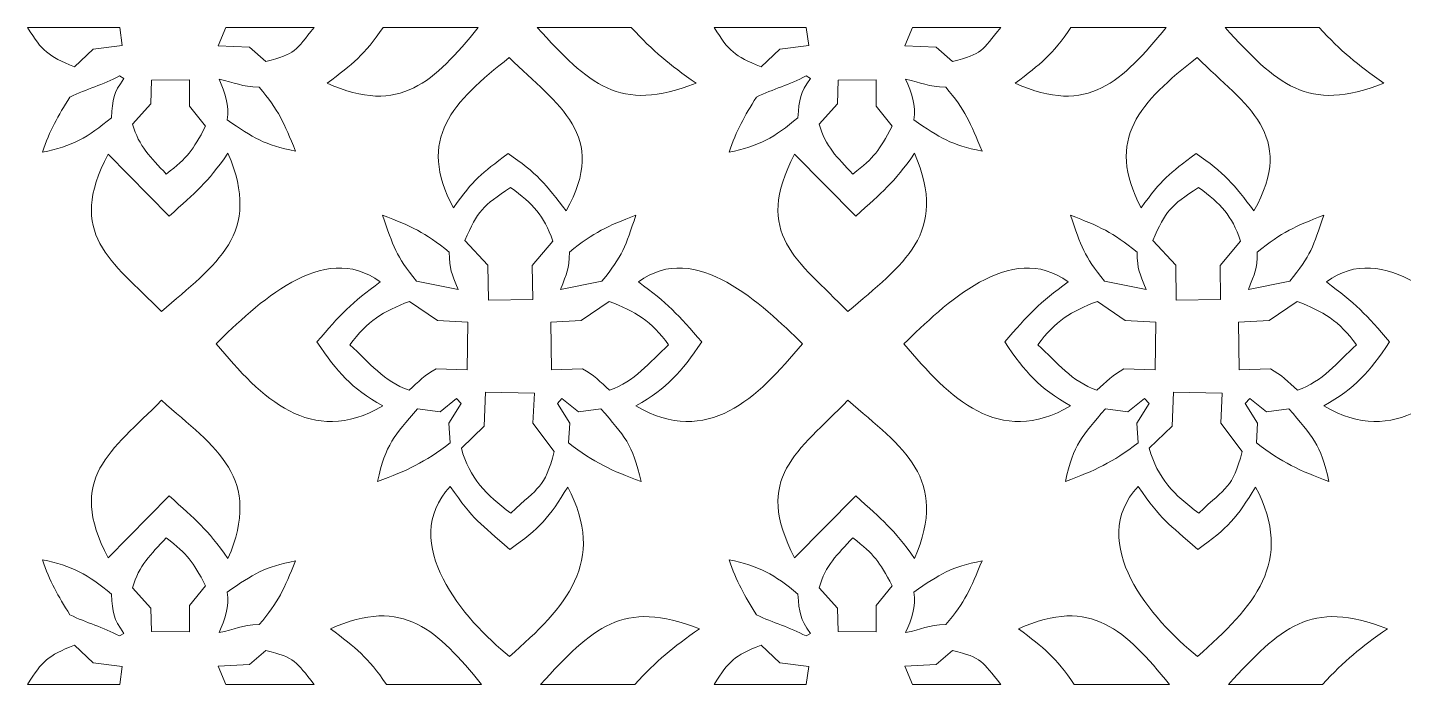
# Model space of a CAD drawing. Header units: centimetres. Extents: x 24.9 to 68.4, y -22.3 to -12.3.
# Drawn here: x 24.91 to 45.85, y -22.33 to -12.33 of the extents above; entities that cross this region are included whole.
import ezdxf

# ---------------------------------------------------------------- set-up
doc = ezdxf.new("R2010")
doc.units = ezdxf.units.CM
doc.header["$MEASUREMENT"] = 0
doc.layers.add('Katman 1', color=7, linetype='Continuous')

msp = doc.modelspace()

# ---------------------------------------------------------------- linework, layer by layer
at = {"layer": 'Katman 1', "color": 250, "lineweight": 20}
for points, knots in [([(24.90828, -12.33046), (24.90828, -12.33046), (26.31134, -12.33046), (26.31134, -12.33046), (26.31134, -12.33046), (26.35073, -12.60189), (26.35073, -12.60189), (26.35073, -12.60189), (25.90839, -12.65939), (25.90839, -12.65939), (25.90839, -12.65939), (25.62261, -12.92995), (25.62261, -12.92995), (25.21074, -12.75846), (25.13812, -12.69652), (24.90828, -12.33046)], [0, 0, 0, 0, 0.2, 0.2, 0.2, 0.4, 0.4, 0.4, 0.6, 0.6, 0.6, 0.8, 0.8, 0.8, 1, 1, 1, 1]), ([(27.92722, -12.33046), (27.92722, -12.33046), (27.81205, -12.60708), (27.81205, -12.60708), (27.81205, -12.60708), (28.28694, -12.63166), (28.28694, -12.63166), (28.28694, -12.63166), (28.53622, -12.84727), (28.53622, -12.84727), (28.99469, -12.73418), (28.98375, -12.68322), (29.27213, -12.33046), (29.27213, -12.33046), (27.92722, -12.33046), (27.92722, -12.33046)], [0, 0, 0, 0, 0.2, 0.2, 0.2, 0.4, 0.4, 0.4, 0.6, 0.6, 0.6, 0.8, 0.8, 0.8, 1, 1, 1, 1]), ([(30.31898, -12.33272), (30.31898, -12.33272), (31.76707, -12.33046), (31.76707, -12.33046), (31.09707, -13.1473), (30.58503, -13.68322), (29.46882, -13.17687), (29.86033, -12.88921), (30.03286, -12.74374), (30.31898, -12.33272)], [0, 0, 0, 0, 0.33333333, 0.33333333, 0.33333333, 0.66666667, 0.66666667, 0.66666667, 1, 1, 1, 1]), ([(32.66488, -12.33046), (32.66488, -12.33046), (34.09707, -12.33046), (34.09707, -12.33046), (34.43374, -12.69756), (34.67205, -12.88972), (35.08283, -13.18008), (33.90585, -13.64053), (33.45617, -13.19118), (32.66488, -12.33046)], [0, 0, 0, 0, 0.33333333, 0.33333333, 0.33333333, 0.66666667, 0.66666667, 0.66666667, 1, 1, 1, 1]), ([(35.35686, -12.33046), (35.35686, -12.33046), (36.75992, -12.33046), (36.75992, -12.33046), (36.75992, -12.33046), (36.79931, -12.60189), (36.79931, -12.60189), (36.79931, -12.60189), (36.35697, -12.65939), (36.35697, -12.65939), (36.35697, -12.65939), (36.07119, -12.92995), (36.07119, -12.92995), (35.65932, -12.75846), (35.5867, -12.69652), (35.35686, -12.33046)], [0, 0, 0, 0, 0.2, 0.2, 0.2, 0.4, 0.4, 0.4, 0.6, 0.6, 0.6, 0.8, 0.8, 0.8, 1, 1, 1, 1]), ([(38.3758, -12.33046), (38.3758, -12.33046), (38.26063, -12.60708), (38.26063, -12.60708), (38.26063, -12.60708), (38.73552, -12.63166), (38.73552, -12.63166), (38.73552, -12.63166), (38.9848, -12.84727), (38.9848, -12.84727), (39.44327, -12.73418), (39.43233, -12.68322), (39.72071, -12.33046), (39.72071, -12.33046), (38.3758, -12.33046), (38.3758, -12.33046)], [0, 0, 0, 0, 0.2, 0.2, 0.2, 0.4, 0.4, 0.4, 0.6, 0.6, 0.6, 0.8, 0.8, 0.8, 1, 1, 1, 1]), ([(40.78756, -12.33272), (40.78756, -12.33272), (42.23565, -12.33046), (42.23565, -12.33046), (41.56565, -13.1473), (41.05361, -13.68322), (39.9374, -13.17687), (40.32891, -12.88921), (40.50144, -12.74374), (40.78756, -12.33272)], [0, 0, 0, 0, 0.33333333, 0.33333333, 0.33333333, 0.66666667, 0.66666667, 0.66666667, 1, 1, 1, 1]), ([(43.13346, -12.33046), (43.13346, -12.33046), (44.56565, -12.33046), (44.56565, -12.33046), (44.90232, -12.69756), (45.14063, -12.88972), (45.55141, -13.18008), (44.37443, -13.64053), (43.92475, -13.19118), (43.13346, -12.33046)], [0, 0, 0, 0, 0.33333333, 0.33333333, 0.33333333, 0.66666667, 0.66666667, 0.66666667, 1, 1, 1, 1]), ([(31.38887, -15.0741), (31.70055, -14.63851), (31.80636, -14.55977), (32.22335, -14.25018), (32.65194, -14.53273), (32.80238, -14.72797), (33.10426, -15.12102), (33.75614, -13.96375), (32.98694, -13.52172), (32.24012, -12.78914), (31.37477, -13.46115), (30.82625, -14.03056), (31.38887, -15.0741)], [0, 0, 0, 0, 0.25, 0.25, 0.25, 0.5, 0.5, 0.5, 0.75, 0.75, 0.75, 1, 1, 1, 1]), ([(41.85745, -15.0741), (42.16913, -14.63851), (42.27494, -14.55977), (42.69193, -14.25018), (43.12052, -14.53273), (43.27096, -14.72797), (43.57284, -15.12102), (44.22472, -13.96375), (43.45552, -13.52172), (42.7087, -12.78914), (41.84335, -13.46115), (41.29483, -14.03056), (41.85745, -15.0741)], [0, 0, 0, 0, 0.25, 0.25, 0.25, 0.5, 0.5, 0.5, 0.75, 0.75, 0.75, 1, 1, 1, 1]), ([(26.30706, -13.06803), (26.30706, -13.06803), (26.37622, -13.10501), (26.37622, -13.10501), (26.21113, -13.33854), (26.20512, -13.41263), (26.18439, -13.70493), (25.83029, -14.00169), (25.58439, -14.14015), (25.13515, -14.22876), (25.24533, -13.89801), (25.37371, -13.67929), (25.55277, -13.38945), (25.80762, -13.26523), (26.05775, -13.20341), (26.30706, -13.06803)], [0, 0, 0, 0, 0.2, 0.2, 0.2, 0.4, 0.4, 0.4, 0.6, 0.6, 0.6, 0.8, 0.8, 0.8, 1, 1, 1, 1]), ([(26.79641, -13.13404), (26.79641, -13.13404), (26.78658, -13.49337), (26.78658, -13.49337), (26.78658, -13.49337), (26.50626, -13.80144), (26.50626, -13.80144), (26.60459, -14.14245), (26.77935, -14.30629), (27.02049, -14.561), (27.354, -14.29818), (27.41454, -14.21482), (27.61929, -13.83188), (27.61929, -13.83188), (27.37228, -13.5292), (27.37228, -13.5292), (27.37228, -13.5292), (27.37581, -13.12948), (27.37581, -13.12948), (27.37581, -13.12948), (26.79641, -13.13404), (26.79641, -13.13404)], [0, 0, 0, 0, 0.14285714, 0.14285714, 0.14285714, 0.28571429, 0.28571429, 0.28571429, 0.42857143, 0.42857143, 0.42857143, 0.57142857, 0.57142857, 0.57142857, 0.71428571, 0.71428571, 0.71428571, 0.85714286, 0.85714286, 0.85714286, 1, 1, 1, 1]), ([(27.82299, -13.11828), (27.91526, -13.32479), (27.98513, -13.50905), (27.94643, -13.73558), (28.34883, -14.01306), (28.51316, -14.11723), (28.98588, -14.21131), (28.81029, -13.7826), (28.73202, -13.58938), (28.43359, -13.24022), (28.15771, -13.23267), (28.0684, -13.16854), (27.82299, -13.11828)], [0, 0, 0, 0, 0.25, 0.25, 0.25, 0.5, 0.5, 0.5, 0.75, 0.75, 0.75, 1, 1, 1, 1]), ([(36.75564, -13.06803), (36.75564, -13.06803), (36.8248, -13.10501), (36.8248, -13.10501), (36.65971, -13.33854), (36.6537, -13.41263), (36.63297, -13.70493), (36.27887, -14.00169), (36.03297, -14.14015), (35.58373, -14.22876), (35.69391, -13.89801), (35.82229, -13.67929), (36.00135, -13.38945), (36.2562, -13.26523), (36.50633, -13.20341), (36.75564, -13.06803)], [0, 0, 0, 0, 0.2, 0.2, 0.2, 0.4, 0.4, 0.4, 0.6, 0.6, 0.6, 0.8, 0.8, 0.8, 1, 1, 1, 1]), ([(37.24499, -13.13404), (37.24499, -13.13404), (37.23516, -13.49337), (37.23516, -13.49337), (37.23516, -13.49337), (36.95484, -13.80144), (36.95484, -13.80144), (37.05317, -14.14245), (37.22793, -14.30629), (37.46907, -14.561), (37.80258, -14.29818), (37.86312, -14.21482), (38.06787, -13.83188), (38.06787, -13.83188), (37.82086, -13.5292), (37.82086, -13.5292), (37.82086, -13.5292), (37.82439, -13.12948), (37.82439, -13.12948), (37.82439, -13.12948), (37.24499, -13.13404), (37.24499, -13.13404)], [0, 0, 0, 0, 0.14285714, 0.14285714, 0.14285714, 0.28571429, 0.28571429, 0.28571429, 0.42857143, 0.42857143, 0.42857143, 0.57142857, 0.57142857, 0.57142857, 0.71428571, 0.71428571, 0.71428571, 0.85714286, 0.85714286, 0.85714286, 1, 1, 1, 1]), ([(38.27157, -13.11828), (38.36384, -13.32479), (38.43371, -13.50905), (38.39501, -13.73558), (38.79741, -14.01306), (38.96174, -14.11723), (39.43446, -14.21131), (39.25887, -13.7826), (39.1806, -13.58938), (38.88217, -13.24022), (38.60629, -13.23267), (38.51698, -13.16854), (38.27157, -13.11828)], [0, 0, 0, 0, 0.25, 0.25, 0.25, 0.5, 0.5, 0.5, 0.75, 0.75, 0.75, 1, 1, 1, 1]), ([(26.13423, -14.25609), (26.13423, -14.25609), (27.06433, -15.20244), (27.06433, -15.20244), (27.47635, -14.82355), (27.6344, -14.71233), (27.95882, -14.24461), (28.48916, -15.47624), (27.78185, -15.92577), (26.94567, -16.65511), (26.17824, -15.8677), (25.49169, -15.48189), (26.13423, -14.25609)], [0, 0, 0, 0, 0.25, 0.25, 0.25, 0.5, 0.5, 0.5, 0.75, 0.75, 0.75, 1, 1, 1, 1]), ([(36.58281, -14.25609), (36.58281, -14.25609), (37.51291, -15.20244), (37.51291, -15.20244), (37.92493, -14.82355), (38.08298, -14.71233), (38.4074, -14.24461), (38.93774, -15.47624), (38.23043, -15.92577), (37.39425, -16.65511), (36.62682, -15.8677), (35.94027, -15.48189), (36.58281, -14.25609)], [0, 0, 0, 0, 0.25, 0.25, 0.25, 0.5, 0.5, 0.5, 0.75, 0.75, 0.75, 1, 1, 1, 1]), ([(31.92272, -16.47868), (31.92272, -16.47868), (32.59736, -16.46981), (32.59736, -16.46981), (32.59736, -16.46981), (32.59004, -15.95409), (32.59004, -15.95409), (32.59004, -15.95409), (32.90113, -15.58099), (32.90113, -15.58099), (32.76212, -15.18194), (32.60907, -15.0229), (32.26069, -14.7661), (31.82892, -15.04679), (31.76256, -15.11762), (31.56281, -15.57408), (31.56281, -15.57408), (31.91566, -15.94684), (31.91566, -15.94684), (31.91566, -15.94684), (31.92271, -16.47869), (31.92271, -16.47869), (31.92271, -16.47869), (31.92272, -16.47868), (31.92272, -16.47868)], [0, 0, 0, 0, 0.125, 0.125, 0.125, 0.25, 0.25, 0.25, 0.375, 0.375, 0.375, 0.5, 0.5, 0.5, 0.625, 0.625, 0.625, 0.75, 0.75, 0.75, 0.875, 0.875, 0.875, 1, 1, 1, 1]), ([(42.3913, -16.47868), (42.3913, -16.47868), (43.06594, -16.46981), (43.06594, -16.46981), (43.06594, -16.46981), (43.05862, -15.95409), (43.05862, -15.95409), (43.05862, -15.95409), (43.36971, -15.58099), (43.36971, -15.58099), (43.2307, -15.18194), (43.07765, -15.0229), (42.72927, -14.7661), (42.2975, -15.04679), (42.23114, -15.11762), (42.03139, -15.57408), (42.03139, -15.57408), (42.38424, -15.94684), (42.38424, -15.94684), (42.38424, -15.94684), (42.39129, -16.47869), (42.39129, -16.47869), (42.39129, -16.47869), (42.3913, -16.47868), (42.3913, -16.47868)], [0, 0, 0, 0, 0.125, 0.125, 0.125, 0.25, 0.25, 0.25, 0.375, 0.375, 0.375, 0.5, 0.5, 0.5, 0.625, 0.625, 0.625, 0.75, 0.75, 0.75, 0.875, 0.875, 0.875, 1, 1, 1, 1]), ([(31.46177, -16.31771), (31.36021, -16.05881), (31.33053, -16.02765), (31.32603, -15.74916), (30.94581, -15.44398), (30.75492, -15.3579), (30.31262, -15.18687), (30.47625, -15.66732), (30.51027, -15.80162), (30.82984, -16.18947), (30.82984, -16.18947), (31.46177, -16.31771), (31.46177, -16.31771)], [0, 0, 0, 0, 0.25, 0.25, 0.25, 0.5, 0.5, 0.5, 0.75, 0.75, 0.75, 1, 1, 1, 1]), ([(33.01847, -16.31771), (33.12003, -16.05881), (33.14971, -16.02765), (33.15421, -15.74916), (33.53443, -15.44398), (33.72532, -15.3579), (34.16762, -15.18687), (34.00399, -15.66732), (33.96997, -15.80162), (33.6504, -16.18947), (33.6504, -16.18947), (33.01847, -16.31771), (33.01847, -16.31771)], [0, 0, 0, 0, 0.25, 0.25, 0.25, 0.5, 0.5, 0.5, 0.75, 0.75, 0.75, 1, 1, 1, 1]), ([(41.93035, -16.31771), (41.82879, -16.05881), (41.79911, -16.02765), (41.79461, -15.74916), (41.41439, -15.44398), (41.2235, -15.3579), (40.7812, -15.18687), (40.94483, -15.66732), (40.97885, -15.80162), (41.29842, -16.18947), (41.29842, -16.18947), (41.93035, -16.31771), (41.93035, -16.31771)], [0, 0, 0, 0, 0.25, 0.25, 0.25, 0.5, 0.5, 0.5, 0.75, 0.75, 0.75, 1, 1, 1, 1]), ([(43.48705, -16.31771), (43.58861, -16.05881), (43.61829, -16.02765), (43.62279, -15.74916), (44.00301, -15.44398), (44.1939, -15.3579), (44.6362, -15.18687), (44.47257, -15.66732), (44.43855, -15.80162), (44.11898, -16.18947), (44.11898, -16.18947), (43.48705, -16.31771), (43.48705, -16.31771)], [0, 0, 0, 0, 0.25, 0.25, 0.25, 0.5, 0.5, 0.5, 0.75, 0.75, 0.75, 1, 1, 1, 1]), ([(30.31384, -18.09174), (29.21425, -18.72499), (28.4749, -17.97661), (27.77784, -17.14487), (28.38342, -16.55603), (29.40973, -15.55026), (30.27469, -16.20455), (29.84187, -16.51598), (29.66109, -16.7095), (29.31173, -17.11623), (29.63295, -17.59297), (29.82308, -17.80638), (30.31384, -18.09174)], [0, 0, 0, 0, 0.25, 0.25, 0.25, 0.5, 0.5, 0.5, 0.75, 0.75, 0.75, 1, 1, 1, 1]), ([(34.1664, -18.09174), (35.26599, -18.72499), (36.00534, -17.97661), (36.7024, -17.14487), (36.09682, -16.55603), (35.07051, -15.55026), (34.20555, -16.20455), (34.63837, -16.51598), (34.81915, -16.7095), (35.16851, -17.11623), (34.84729, -17.59297), (34.65716, -17.80638), (34.1664, -18.09174)], [0, 0, 0, 0, 0.25, 0.25, 0.25, 0.5, 0.5, 0.5, 0.75, 0.75, 0.75, 1, 1, 1, 1]), ([(40.78242, -18.09174), (39.68283, -18.72499), (38.94348, -17.97661), (38.24642, -17.14487), (38.852, -16.55603), (39.87831, -15.55026), (40.74327, -16.20455), (40.31045, -16.51598), (40.12967, -16.7095), (39.78031, -17.11623), (40.10153, -17.59297), (40.29166, -17.80638), (40.78242, -18.09174)], [0, 0, 0, 0, 0.25, 0.25, 0.25, 0.5, 0.5, 0.5, 0.75, 0.75, 0.75, 1, 1, 1, 1]), ([(44.63498, -18.09174), (45.73457, -18.72499), (46.47392, -17.97661), (47.17098, -17.14487), (46.5654, -16.55603), (45.53909, -15.55026), (44.67413, -16.20455), (45.10695, -16.51598), (45.28773, -16.7095), (45.63709, -17.11623), (45.31587, -17.59297), (45.12574, -17.80638), (44.63498, -18.09174)], [0, 0, 0, 0, 0.25, 0.25, 0.25, 0.5, 0.5, 0.5, 0.75, 0.75, 0.75, 1, 1, 1, 1]), ([(31.59975, -17.54192), (31.59975, -17.54192), (31.60952, -16.81598), (31.60952, -16.81598), (31.60952, -16.81598), (31.14618, -16.79322), (31.14618, -16.79322), (31.14618, -16.79322), (30.72052, -16.49916), (30.72052, -16.49916), (30.32066, -16.65307), (30.07954, -16.79693), (29.81484, -17.16025), (30.11557, -17.4313), (30.32662, -17.7197), (30.71381, -17.85053), (30.8543, -17.72672), (30.95905, -17.61421), (31.12606, -17.52896), (31.12606, -17.52896), (31.59975, -17.54192), (31.59975, -17.54192)], [0, 0, 0, 0, 0.14285714, 0.14285714, 0.14285714, 0.28571429, 0.28571429, 0.28571429, 0.42857143, 0.42857143, 0.42857143, 0.57142857, 0.57142857, 0.57142857, 0.71428571, 0.71428571, 0.71428571, 0.85714286, 0.85714286, 0.85714286, 1, 1, 1, 1]), ([(32.88049, -17.54192), (32.88049, -17.54192), (32.87072, -16.81598), (32.87072, -16.81598), (32.87072, -16.81598), (33.33406, -16.79322), (33.33406, -16.79322), (33.33406, -16.79322), (33.75972, -16.49916), (33.75972, -16.49916), (34.15958, -16.65307), (34.4007, -16.79693), (34.6654, -17.16025), (34.36467, -17.4313), (34.15362, -17.7197), (33.76643, -17.85053), (33.62594, -17.72672), (33.52119, -17.61421), (33.35418, -17.52896), (33.35418, -17.52896), (32.88049, -17.54192), (32.88049, -17.54192)], [0, 0, 0, 0, 0.14285714, 0.14285714, 0.14285714, 0.28571429, 0.28571429, 0.28571429, 0.42857143, 0.42857143, 0.42857143, 0.57142857, 0.57142857, 0.57142857, 0.71428571, 0.71428571, 0.71428571, 0.85714286, 0.85714286, 0.85714286, 1, 1, 1, 1]), ([(42.06833, -17.54192), (42.06833, -17.54192), (42.0781, -16.81598), (42.0781, -16.81598), (42.0781, -16.81598), (41.61476, -16.79322), (41.61476, -16.79322), (41.61476, -16.79322), (41.1891, -16.49916), (41.1891, -16.49916), (40.78924, -16.65307), (40.54812, -16.79693), (40.28342, -17.16025), (40.58415, -17.4313), (40.7952, -17.7197), (41.18239, -17.85053), (41.32288, -17.72672), (41.42763, -17.61421), (41.59464, -17.52896), (41.59464, -17.52896), (42.06833, -17.54192), (42.06833, -17.54192)], [0, 0, 0, 0, 0.14285714, 0.14285714, 0.14285714, 0.28571429, 0.28571429, 0.28571429, 0.42857143, 0.42857143, 0.42857143, 0.57142857, 0.57142857, 0.57142857, 0.71428571, 0.71428571, 0.71428571, 0.85714286, 0.85714286, 0.85714286, 1, 1, 1, 1]), ([(43.34907, -17.54192), (43.34907, -17.54192), (43.3393, -16.81598), (43.3393, -16.81598), (43.3393, -16.81598), (43.80264, -16.79322), (43.80264, -16.79322), (43.80264, -16.79322), (44.2283, -16.49916), (44.2283, -16.49916), (44.62816, -16.65307), (44.86928, -16.79693), (45.13398, -17.16025), (44.83325, -17.4313), (44.6222, -17.7197), (44.23501, -17.85053), (44.09452, -17.72672), (43.98977, -17.61421), (43.82276, -17.52896), (43.82276, -17.52896), (43.34907, -17.54192), (43.34907, -17.54192)], [0, 0, 0, 0, 0.14285714, 0.14285714, 0.14285714, 0.28571429, 0.28571429, 0.28571429, 0.42857143, 0.42857143, 0.42857143, 0.57142857, 0.57142857, 0.57142857, 0.71428571, 0.71428571, 0.71428571, 0.85714286, 0.85714286, 0.85714286, 1, 1, 1, 1]), ([(26.13423, -20.40483), (26.13423, -20.40483), (27.06433, -19.45848), (27.06433, -19.45848), (27.47635, -19.83737), (27.6344, -19.94859), (27.95882, -20.41631), (28.48916, -19.18468), (27.78185, -18.73515), (26.94567, -18.00581), (26.17824, -18.79322), (25.49169, -19.17903), (26.13423, -20.40483)], [0, 0, 0, 0, 0.25, 0.25, 0.25, 0.5, 0.5, 0.5, 0.75, 0.75, 0.75, 1, 1, 1, 1]), ([(31.33953, -18.65511), (31.33953, -18.65511), (31.32109, -18.35124), (31.32109, -18.35124), (31.32109, -18.35124), (31.50769, -18.05298), (31.50769, -18.05298), (31.50769, -18.05298), (31.43832, -17.9797), (31.43832, -17.9797), (31.43832, -17.9797), (31.18564, -18.18204), (31.18564, -18.18204), (31.18564, -18.18204), (30.84523, -18.13301), (30.84523, -18.13301), (30.48954, -18.54954), (30.35925, -18.67304), (30.23497, -19.24055), (30.68491, -19.0747), (30.94706, -18.95657), (31.33953, -18.65511)], [0, 0, 0, 0, 0.14285714, 0.14285714, 0.14285714, 0.28571429, 0.28571429, 0.28571429, 0.42857143, 0.42857143, 0.42857143, 0.57142857, 0.57142857, 0.57142857, 0.71428571, 0.71428571, 0.71428571, 0.85714286, 0.85714286, 0.85714286, 1, 1, 1, 1]), ([(31.87996, -17.88415), (31.87996, -17.88415), (32.6213, -17.89493), (32.6213, -17.89493), (32.6213, -17.89493), (32.59842, -18.35604), (32.59842, -18.35604), (32.59842, -18.35604), (32.92529, -18.78569), (32.92529, -18.78569), (32.76932, -19.35677), (32.69545, -19.31289), (32.26349, -19.72185), (31.88756, -19.44797), (31.63568, -19.18663), (31.51061, -18.73673), (31.51061, -18.73673), (31.8585, -18.39737), (31.8585, -18.39737), (31.8585, -18.39737), (31.87996, -17.88415), (31.87996, -17.88415)], [0, 0, 0, 0, 0.14285714, 0.14285714, 0.14285714, 0.28571429, 0.28571429, 0.28571429, 0.42857143, 0.42857143, 0.42857143, 0.57142857, 0.57142857, 0.57142857, 0.71428571, 0.71428571, 0.71428571, 0.85714286, 0.85714286, 0.85714286, 1, 1, 1, 1]), ([(33.14071, -18.65511), (33.14071, -18.65511), (33.15915, -18.35124), (33.15915, -18.35124), (33.15915, -18.35124), (32.97255, -18.05298), (32.97255, -18.05298), (32.97255, -18.05298), (33.04192, -17.9797), (33.04192, -17.9797), (33.04192, -17.9797), (33.2946, -18.18204), (33.2946, -18.18204), (33.2946, -18.18204), (33.63501, -18.13301), (33.63501, -18.13301), (33.9907, -18.54954), (34.12099, -18.67304), (34.24527, -19.24055), (33.79533, -19.0747), (33.53318, -18.95657), (33.14071, -18.65511)], [0, 0, 0, 0, 0.14285714, 0.14285714, 0.14285714, 0.28571429, 0.28571429, 0.28571429, 0.42857143, 0.42857143, 0.42857143, 0.57142857, 0.57142857, 0.57142857, 0.71428571, 0.71428571, 0.71428571, 0.85714286, 0.85714286, 0.85714286, 1, 1, 1, 1]), ([(36.58281, -20.40483), (36.58281, -20.40483), (37.51291, -19.45848), (37.51291, -19.45848), (37.92493, -19.83737), (38.08298, -19.94859), (38.4074, -20.41631), (38.93774, -19.18468), (38.23043, -18.73515), (37.39425, -18.00581), (36.62682, -18.79322), (35.94027, -19.17903), (36.58281, -20.40483)], [0, 0, 0, 0, 0.25, 0.25, 0.25, 0.5, 0.5, 0.5, 0.75, 0.75, 0.75, 1, 1, 1, 1]), ([(41.80811, -18.65511), (41.80811, -18.65511), (41.78967, -18.35124), (41.78967, -18.35124), (41.78967, -18.35124), (41.97627, -18.05298), (41.97627, -18.05298), (41.97627, -18.05298), (41.9069, -17.9797), (41.9069, -17.9797), (41.9069, -17.9797), (41.65422, -18.18204), (41.65422, -18.18204), (41.65422, -18.18204), (41.31381, -18.13301), (41.31381, -18.13301), (40.95812, -18.54954), (40.82783, -18.67304), (40.70355, -19.24055), (41.15349, -19.0747), (41.41564, -18.95657), (41.80811, -18.65511)], [0, 0, 0, 0, 0.14285714, 0.14285714, 0.14285714, 0.28571429, 0.28571429, 0.28571429, 0.42857143, 0.42857143, 0.42857143, 0.57142857, 0.57142857, 0.57142857, 0.71428571, 0.71428571, 0.71428571, 0.85714286, 0.85714286, 0.85714286, 1, 1, 1, 1]), ([(42.34854, -17.88415), (42.34854, -17.88415), (43.08988, -17.89493), (43.08988, -17.89493), (43.08988, -17.89493), (43.067, -18.35604), (43.067, -18.35604), (43.067, -18.35604), (43.39387, -18.78569), (43.39387, -18.78569), (43.2379, -19.35677), (43.16403, -19.31289), (42.73207, -19.72185), (42.35614, -19.44797), (42.10426, -19.18663), (41.97919, -18.73673), (41.97919, -18.73673), (42.32708, -18.39737), (42.32708, -18.39737), (42.32708, -18.39737), (42.34854, -17.88415), (42.34854, -17.88415)], [0, 0, 0, 0, 0.14285714, 0.14285714, 0.14285714, 0.28571429, 0.28571429, 0.28571429, 0.42857143, 0.42857143, 0.42857143, 0.57142857, 0.57142857, 0.57142857, 0.71428571, 0.71428571, 0.71428571, 0.85714286, 0.85714286, 0.85714286, 1, 1, 1, 1]), ([(43.60929, -18.65511), (43.60929, -18.65511), (43.62773, -18.35124), (43.62773, -18.35124), (43.62773, -18.35124), (43.44113, -18.05298), (43.44113, -18.05298), (43.44113, -18.05298), (43.5105, -17.9797), (43.5105, -17.9797), (43.5105, -17.9797), (43.76318, -18.18204), (43.76318, -18.18204), (43.76318, -18.18204), (44.10359, -18.13301), (44.10359, -18.13301), (44.45928, -18.54954), (44.58957, -18.67304), (44.71385, -19.24055), (44.26391, -19.0747), (44.00176, -18.95657), (43.60929, -18.65511)], [0, 0, 0, 0, 0.14285714, 0.14285714, 0.14285714, 0.28571429, 0.28571429, 0.28571429, 0.42857143, 0.42857143, 0.42857143, 0.57142857, 0.57142857, 0.57142857, 0.71428571, 0.71428571, 0.71428571, 0.85714286, 0.85714286, 0.85714286, 1, 1, 1, 1]), ([(31.34124, -19.31798), (31.70192, -19.8366), (31.79066, -19.87307), (32.24878, -20.27658), (32.70287, -19.95503), (32.84939, -19.78941), (33.12849, -19.32685), (33.73083, -20.46101), (33.10374, -21.15298), (32.24429, -21.90387), (31.54694, -21.35044), (30.54185, -20.16921), (31.34124, -19.31798)], [0, 0, 0, 0, 0.25, 0.25, 0.25, 0.5, 0.5, 0.5, 0.75, 0.75, 0.75, 1, 1, 1, 1]), ([(41.80982, -19.31798), (42.1705, -19.8366), (42.25924, -19.87307), (42.71736, -20.27658), (43.17145, -19.95503), (43.31797, -19.78941), (43.59707, -19.32685), (44.19941, -20.46101), (43.57232, -21.15298), (42.71287, -21.90387), (42.01552, -21.35044), (41.01043, -20.16921), (41.80982, -19.31798)], [0, 0, 0, 0, 0.25, 0.25, 0.25, 0.5, 0.5, 0.5, 0.75, 0.75, 0.75, 1, 1, 1, 1]), ([(26.79641, -21.52688), (26.79641, -21.52688), (26.78658, -21.16755), (26.78658, -21.16755), (26.78658, -21.16755), (26.50626, -20.85948), (26.50626, -20.85948), (26.60459, -20.51847), (26.77935, -20.35463), (27.02049, -20.09992), (27.354, -20.36274), (27.41454, -20.4461), (27.61929, -20.82904), (27.61929, -20.82904), (27.37228, -21.13172), (27.37228, -21.13172), (27.37228, -21.13172), (27.37581, -21.53144), (27.37581, -21.53144), (27.37581, -21.53144), (26.79641, -21.52688), (26.79641, -21.52688)], [0, 0, 0, 0, 0.14285714, 0.14285714, 0.14285714, 0.28571429, 0.28571429, 0.28571429, 0.42857143, 0.42857143, 0.42857143, 0.57142857, 0.57142857, 0.57142857, 0.71428571, 0.71428571, 0.71428571, 0.85714286, 0.85714286, 0.85714286, 1, 1, 1, 1]), ([(37.24499, -21.52688), (37.24499, -21.52688), (37.23516, -21.16755), (37.23516, -21.16755), (37.23516, -21.16755), (36.95484, -20.85948), (36.95484, -20.85948), (37.05317, -20.51847), (37.22793, -20.35463), (37.46907, -20.09992), (37.80258, -20.36274), (37.86312, -20.4461), (38.06787, -20.82904), (38.06787, -20.82904), (37.82086, -21.13172), (37.82086, -21.13172), (37.82086, -21.13172), (37.82439, -21.53144), (37.82439, -21.53144), (37.82439, -21.53144), (37.24499, -21.52688), (37.24499, -21.52688)], [0, 0, 0, 0, 0.14285714, 0.14285714, 0.14285714, 0.28571429, 0.28571429, 0.28571429, 0.42857143, 0.42857143, 0.42857143, 0.57142857, 0.57142857, 0.57142857, 0.71428571, 0.71428571, 0.71428571, 0.85714286, 0.85714286, 0.85714286, 1, 1, 1, 1]), ([(26.30706, -21.59289), (26.30706, -21.59289), (26.37622, -21.55591), (26.37622, -21.55591), (26.21113, -21.32238), (26.20512, -21.24829), (26.18439, -20.95599), (25.83029, -20.65923), (25.58439, -20.52077), (25.13515, -20.43216), (25.24533, -20.76291), (25.37371, -20.98163), (25.55277, -21.27147), (25.80762, -21.39569), (26.05775, -21.45751), (26.30706, -21.59289)], [0, 0, 0, 0, 0.2, 0.2, 0.2, 0.4, 0.4, 0.4, 0.6, 0.6, 0.6, 0.8, 0.8, 0.8, 1, 1, 1, 1]), ([(27.82299, -21.54264), (27.91526, -21.33613), (27.98513, -21.15187), (27.94643, -20.92534), (28.34883, -20.64786), (28.51316, -20.54369), (28.98588, -20.44961), (28.81029, -20.87832), (28.73202, -21.07154), (28.43359, -21.4207), (28.15771, -21.42825), (28.0684, -21.49238), (27.82299, -21.54264)], [0, 0, 0, 0, 0.25, 0.25, 0.25, 0.5, 0.5, 0.5, 0.75, 0.75, 0.75, 1, 1, 1, 1]), ([(36.75564, -21.59289), (36.75564, -21.59289), (36.8248, -21.55591), (36.8248, -21.55591), (36.65971, -21.32238), (36.6537, -21.24829), (36.63297, -20.95599), (36.27887, -20.65923), (36.03297, -20.52077), (35.58373, -20.43216), (35.69391, -20.76291), (35.82229, -20.98163), (36.00135, -21.27147), (36.2562, -21.39569), (36.50633, -21.45751), (36.75564, -21.59289)], [0, 0, 0, 0, 0.2, 0.2, 0.2, 0.4, 0.4, 0.4, 0.6, 0.6, 0.6, 0.8, 0.8, 0.8, 1, 1, 1, 1]), ([(38.27157, -21.54264), (38.36384, -21.33613), (38.43371, -21.15187), (38.39501, -20.92534), (38.79741, -20.64786), (38.96174, -20.54369), (39.43446, -20.44961), (39.25887, -20.87832), (39.1806, -21.07154), (38.88217, -21.4207), (38.60629, -21.42825), (38.51698, -21.49238), (38.27157, -21.54264)], [0, 0, 0, 0, 0.25, 0.25, 0.25, 0.5, 0.5, 0.5, 0.75, 0.75, 0.75, 1, 1, 1, 1]), ([(30.37021, -22.32953), (30.37021, -22.32953), (31.8183, -22.33179), (31.8183, -22.33179), (31.1483, -21.51495), (30.63626, -20.97903), (29.52005, -21.48538), (29.91156, -21.77304), (30.08409, -21.91851), (30.37021, -22.32953)], [0, 0, 0, 0, 0.33333333, 0.33333333, 0.33333333, 0.66666667, 0.66666667, 0.66666667, 1, 1, 1, 1]), ([(32.71611, -22.33179), (32.71611, -22.33179), (34.1483, -22.33179), (34.1483, -22.33179), (34.48497, -21.96469), (34.72328, -21.77253), (35.13406, -21.48217), (33.95708, -21.02172), (33.5074, -21.47107), (32.71611, -22.33179)], [0, 0, 0, 0, 0.33333333, 0.33333333, 0.33333333, 0.66666667, 0.66666667, 0.66666667, 1, 1, 1, 1]), ([(40.83879, -22.32953), (40.83879, -22.32953), (42.28688, -22.33179), (42.28688, -22.33179), (41.61688, -21.51495), (41.10484, -20.97903), (39.98863, -21.48538), (40.38014, -21.77304), (40.55267, -21.91851), (40.83879, -22.32953)], [0, 0, 0, 0, 0.33333333, 0.33333333, 0.33333333, 0.66666667, 0.66666667, 0.66666667, 1, 1, 1, 1]), ([(43.18469, -22.33179), (43.18469, -22.33179), (44.61688, -22.33179), (44.61688, -22.33179), (44.95355, -21.96469), (45.19186, -21.77253), (45.60264, -21.48217), (44.42566, -21.02172), (43.97598, -21.47107), (43.18469, -22.33179)], [0, 0, 0, 0, 0.33333333, 0.33333333, 0.33333333, 0.66666667, 0.66666667, 0.66666667, 1, 1, 1, 1]), ([(24.90828, -22.33046), (24.90828, -22.33046), (26.31134, -22.33046), (26.31134, -22.33046), (26.31134, -22.33046), (26.35073, -22.05903), (26.35073, -22.05903), (26.35073, -22.05903), (25.90839, -22.00153), (25.90839, -22.00153), (25.90839, -22.00153), (25.62261, -21.73097), (25.62261, -21.73097), (25.21074, -21.90246), (25.13812, -21.9644), (24.90828, -22.33046)], [0, 0, 0, 0, 0.2, 0.2, 0.2, 0.4, 0.4, 0.4, 0.6, 0.6, 0.6, 0.8, 0.8, 0.8, 1, 1, 1, 1]), ([(35.35686, -22.33046), (35.35686, -22.33046), (36.75992, -22.33046), (36.75992, -22.33046), (36.75992, -22.33046), (36.79931, -22.05903), (36.79931, -22.05903), (36.79931, -22.05903), (36.35697, -22.00153), (36.35697, -22.00153), (36.35697, -22.00153), (36.07119, -21.73097), (36.07119, -21.73097), (35.65932, -21.90246), (35.5867, -21.9644), (35.35686, -22.33046)], [0, 0, 0, 0, 0.2, 0.2, 0.2, 0.4, 0.4, 0.4, 0.6, 0.6, 0.6, 0.8, 0.8, 0.8, 1, 1, 1, 1]), ([(27.92722, -22.33046), (27.92722, -22.33046), (27.81205, -22.05384), (27.81205, -22.05384), (27.81205, -22.05384), (28.28694, -22.02926), (28.28694, -22.02926), (28.28694, -22.02926), (28.53622, -21.81365), (28.53622, -21.81365), (28.99469, -21.92674), (28.98375, -21.9777), (29.27213, -22.33046), (29.27213, -22.33046), (27.92722, -22.33046), (27.92722, -22.33046)], [0, 0, 0, 0, 0.2, 0.2, 0.2, 0.4, 0.4, 0.4, 0.6, 0.6, 0.6, 0.8, 0.8, 0.8, 1, 1, 1, 1]), ([(38.3758, -22.33046), (38.3758, -22.33046), (38.26063, -22.05384), (38.26063, -22.05384), (38.26063, -22.05384), (38.73552, -22.02926), (38.73552, -22.02926), (38.73552, -22.02926), (38.9848, -21.81365), (38.9848, -21.81365), (39.44327, -21.92674), (39.43233, -21.9777), (39.72071, -22.33046), (39.72071, -22.33046), (38.3758, -22.33046), (38.3758, -22.33046)], [0, 0, 0, 0, 0.2, 0.2, 0.2, 0.4, 0.4, 0.4, 0.6, 0.6, 0.6, 0.8, 0.8, 0.8, 1, 1, 1, 1])]:
    msp.add_open_spline(points, degree=3, knots=knots, dxfattribs=at)

doc.saveas('drawing.dxf')
